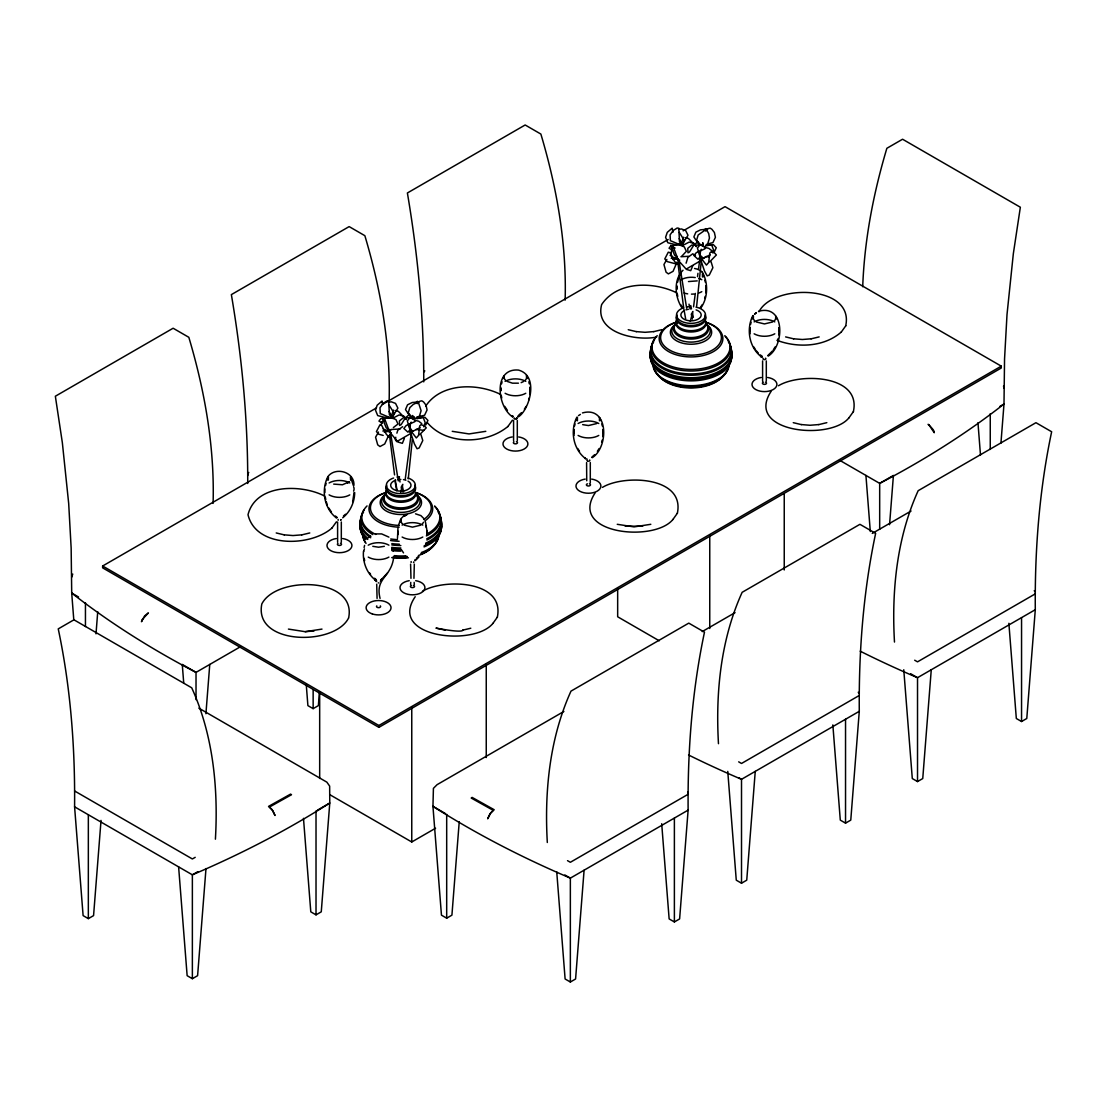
<?xml version="1.0" encoding="UTF-8"?>
<svg xmlns="http://www.w3.org/2000/svg" width="1107" height="1107" viewBox="0 0 1107 1107"><rect width="100%" height="100%" fill="white"/><g stroke="black" fill="none" stroke-linecap="round" stroke-linejoin="round"><path stroke-width="1.5" d="M680.03 275.394L680.404 273.761M661.695 823.733L669.14 918.935L674.384 921.951L679.615 918.935L688.125 810.13C687.572 750.477 692.11 690.616 704.481 632.194L688.775 623.13L570.991 691.128C549.598 738.314 544.367 791.242 547.315 842.496M832.851 724.919L840.296 820.121L845.54 823.138L850.771 820.121L859.281 711.317C858.728 651.663 863.266 591.802 875.637 533.38L859.931 524.317L742.147 592.314C720.74 639.486 715.509 692.428 718.471 743.683M1000.936 443.146L1003.994 404.041L1004.547 359.069L1007.01 314.526L1013.334 253.724L1020.35 207.23L902.565 139.233L886.859 148.296C873.437 193.268 864.442 239.762 862.713 286.727M1008.864 623.296L1016.323 718.498L1021.553 721.515L1026.784 718.498L1035.294 609.694C1034.741 550.041 1039.293 490.18 1051.65 431.758L1035.944 422.694L918.173 490.692C896.767 537.864 891.536 590.806 894.484 642.06M213.097 503.394C214.689 447.145 204.85 391.062 188.827 337.303L173.121 328.226L55.35 396.237L62.352 442.731L68.689 503.533L71.152 548.076L71.706 593.048L73.823 620.252M389.111 401.772C390.702 345.522 380.863 289.439 364.853 235.68L349.148 226.603L231.363 294.614C241.949 356.98 247.954 420.203 247.719 483.496M565.137 300.135C566.729 243.9 556.89 187.816 540.866 134.058L525.161 124.98L407.39 192.978C417.962 255.357 423.967 318.581 423.732 381.873M377.072 598.403L376.712 584.205M410.974 578.324L410.6 564.141M677.747 258.886L678.204 260.02L673.111 246.363L674.564 244.827L679.643 245.007L684.306 246.889L686.354 251.344L681.732 256.257M381.998 402.851L382.067 401.025L377.169 405.231L375.481 410.185L377.708 415.595L385.582 417.574L388.557 417.104M363.497 551.134C362.459 561.982 366.777 573.205 375.328 580.04M397.953 532.315L397.842 534.695L397.842 531.069M500.931 388.571L500.821 390.951L500.821 387.325M573.827 433.1L573.993 429.53L573.993 435.466M676.958 286.948L676.847 289.328L676.847 285.703M750.02 333.844L750.006 327.907M215.408 839.189C218.356 787.921 213.125 734.993 191.719 687.807L73.948 619.809L58.242 628.887C70.599 687.309 75.138 747.17 74.584 806.809L83.108 915.614L88.339 918.63L93.569 915.614L101.028 820.412M586.738 480.77L586.585 462.532M354.074 492.546L352.676 501.665M354.697 492.56C354.558 502.26 350.282 511.725 342.713 517.813M529.796 394.507L530.059 387.325M602.803 436.656L603.052 429.461L603.052 433.1M705.809 292.885L706.072 285.703M778.816 335.034L779.079 327.838M337.607 542.25L337.607 521.992M341.316 521.992L341.316 542.25M410.6 584.399L410.766 582.379M414.322 564.141L413.949 578.324M513.579 440.655L513.579 420.397M517.301 420.397L517.301 440.655M590.294 462.532L590.294 482.804M762.598 381.182L762.598 360.91M766.307 360.91L766.307 381.182M96.005 633.841L97.734 611.742M205.916 713.738L209.763 664.435M205.985 868.58L197.6 975.682L192.369 978.699L187.138 975.682L178.614 866.878M319.439 692.027L318.373 705.629L313.143 708.646L307.898 705.629L306.307 685.219M459.239 821.657L451.919 915.157L446.688 918.173L441.458 915.157L432.948 806.353L433.418 788.35L437.085 784.669L563.892 711.455M584.095 870.199L575.585 978.989L570.354 982.02L565.11 978.989L556.738 871.887M755.251 771.385L746.741 880.176L741.51 883.206L736.266 880.176L727.756 771.385M889.558 524.732L893.418 475.443L879.678 483.372L839.521 460.194M931.264 669.749L922.754 778.553L917.523 781.57L912.293 778.553L903.769 669.749M412.344 418.958L412.648 415.512L413.049 418.847L414.668 420.286L418.709 421.2L421.767 423.621M702.447 246.086L702.751 242.641L703.153 245.975L704.772 247.415L708.812 248.328L711.87 250.749M408.262 478.847L412.33 439.479M696.635 306.182L701.769 256.533M71.706 577.204L72.73 574.049M247.719 475.581L247.83 474.488M381.251 424.977L381.652 421.961L384.157 420.494M405.19 479.483L411.14 434.248M671.16 253.614L671.755 249.103M693.549 306.819L695.321 293.41M697.521 276.653L697.963 273.304M698.406 269.956L700.164 256.547M521.148 382.648L523.528 381.528M397.994 527.472L397.482 538.334M404.359 438.441L402.367 443.34L398.036 442.053L390.425 432.962M692.733 265.777L690.726 270.675L686.409 269.388L675.602 257.377L671.229 258.374M395.78 437.251L395.324 439.631L396.721 441.624L410.863 433.404L409.465 431.412M393.538 558.412C390.633 577.923 374.955 577.965 380.061 598.403M325.596 485.461L326.081 483.385M364.106 547.536L364.59 545.377M501.582 383.852L502.052 381.79M528.648 400.07L529.118 398.022M574.575 426.001L575.045 423.939M577.411 417.45L577.411 420.785M599.468 420.785L599.468 417.45L600.866 420.646M601.654 442.219L602.125 440.171M677.595 282.23L679.034 276.875M702.488 277.027L702.488 273.692L703.886 276.875M704.675 298.447L705.145 296.399M750.601 324.379L751.072 322.303M777.668 340.596L778.138 338.548M388.391 435.992L384.71 443.976L380.005 446.55L377.722 444.862L375.577 437.21L378.497 432.048M677.124 261.902L673.07 271.312L668.365 273.886L666.082 272.184L663.937 264.531L666.871 259.384M400.596 492.56L402.851 484.326M690.256 321.348L692.954 311.454M516.277 418.488L516.775 417.92L516.443 418.833M398.478 525.313L400.859 518.809L404.027 515.613M348.622 617.955C357.16 577.065 276.197 575.46 261.819 603.965C253.351 645.423 334.411 646.087 348.525 618.107M497.32 617.236C505.207 580.22 443.658 578.324 422.445 591.29M677.346 513.302C685.219 476.287 623.684 474.391 602.471 487.371M845.693 325.915C854.756 284.956 773.309 283.198 758.987 311.773M853.359 411.679C861.647 374.83 799.683 372.658 778.484 385.748M396.887 433.155L397.787 430.236L402.644 426.679M686.105 263.189L687.89 257.364L692.747 253.807L695.473 255.703M340.638 519.93L340.901 519.737M423.787 426.818L425.185 422.639L423.234 417.408L417.394 418.571M712.617 252.756L713.558 249.974L711.607 244.744L705.768 245.906L707.899 243.208L709.449 238.005L708.715 233.605L707.069 230.699L705.062 230.159L698.171 234.988L696.607 240.191L700.869 245.173L702.862 245.699M390.882 417.242L393.497 410.06M680.985 244.37L683.6 237.189M411.167 422.127L409.41 426.901L412.468 431.398L420.107 427.8M701.271 249.255L699.513 254.029L702.571 258.526L710.21 254.928M327.035 480.106L328.433 476.909L328.364 480.106M400.042 522.255C402.644 515.544 399.752 522.559 402.519 523.846M503.021 378.497C505.622 371.8 502.73 378.815 505.498 380.102M576.872 417.145C570.008 430.692 573.066 448.847 585.202 458.367M576.014 420.646L577.384 417.533M752.843 315.592C746.049 329.139 749.107 347.238 761.215 356.745M752.04 319.024L753.41 315.91L753.369 319.024L754.517 320.629M142.429 619.311L141.475 621.733L144.602 615.976L148.407 612.904L142.457 619.325M415.36 420.397L414.738 421.725L406.214 425.503L403.847 428.451L407.916 432.159L409.964 429.876L409.59 424.299L410.379 425.683M380.393 581.258L380.863 580.359M347.584 483.081L349.411 481.711L342.45 484.769L333.691 484.105M425.766 424.977L427.911 420.425L424.977 417.311L416.246 417.768M248.176 473.436L248.743 472.426M424.202 371.814L424.756 370.803M350.559 480.106L350.49 476.909L353.327 485.461M414.751 560.28L415.263 559.478M415.277 560.654L418.958 556.918M517.73 416.536L518.27 415.678M518.256 416.91C529.035 410.6 539.842 375.896 518.519 370.084C493.21 367.732 496.808 406.573 512.624 416.91M382.565 423.068L378.968 421.117L380.739 418.667L391.795 417.699L397.897 408.137L395.531 403.391L391.338 401.827L388.446 402.201M679.228 238.6L681.372 242.876L679.269 244.675L681.898 244.827L688 235.265L685.634 230.519L681.442 228.955L678.563 229.329M677.097 264.186L674.62 261.487L670.026 252.645L668.282 252.188L664.795 258.927L667.272 261.626L677.097 264.186L679.684 260.131L676.308 258.429L672.724 259.564M524.372 409.147L526.171 406.352M597.365 451.296L599.164 448.501M700.385 307.525L702.184 304.729M700.883 307.94C707.83 297.963 708.342 284.264 703.07 273.443M773.392 349.674L775.191 346.878M391.781 417.685L394.41 413.644L389.166 405.273M681.884 244.813L684.513 240.773L679.269 232.401M493.168 810.296L489.861 814.019L487.689 818.806L490.678 812.981L494.192 809.729L472.135 797.414L471.195 798.036L493.279 810.366M324.683 496.088C301.422 483.953 255.745 483.634 248.01 514.727C255.966 548.297 310.361 546.969 331.92 528.067M427.399 422.694C446.356 445.263 486.042 444.64 507.947 426.444M415.208 596.715C387.27 637.549 474.266 646.917 492.947 623.338M595.123 492.906C567.933 534.197 654.555 542.651 672.959 519.404M776.962 340.319C797.607 348.096 824.092 347.141 841.306 332.017M771.136 391.283C743.959 432.574 830.582 441.029 848.972 417.782M331.837 528.205L336.417 521.812M425.628 406.2C441.319 382.524 477.601 383.008 500.71 394.466M422.404 523.846L423.552 522.255M525.382 380.102L526.531 378.511L526.475 375.315L527.859 378.497M387.505 572.969L381.362 579.542M507.85 426.582L512.43 420.19M492.85 623.476L497.43 617.083M774.402 320.629C777.197 319.217 774.25 312.409 776.879 319.024M672.862 519.543L677.442 513.15M841.209 332.155L845.803 325.762M848.875 417.92L853.469 411.527M419.678 434.664L426.264 427.842L424.576 425.96L421.047 424.659L419.678 425.987L418.557 435.383L416.343 437.943L411.832 432.145L413.188 430.803M772.465 350.961L767.815 355.555M390.826 430.028L389.387 431.564L389.83 432.685L384.752 419.041L386.191 417.505L391.269 417.685L395.946 419.567L397.98 424.009L393.345 427.579M518.809 415.042L521.535 412.634M591.802 457.177L594.528 454.783M592.231 457.703C609.03 447.159 608.739 405.563 582.476 412.925M768.244 356.08C784.891 345.675 785.098 303.664 758.503 311.302M415.692 402.934L417.311 401.329L418.737 401.924L412.219 402.505L407.542 404.802L405.494 409.59L410.143 416.536L414.101 417.007M704.052 230.27L705.671 228.665L707.096 229.26L700.579 229.827L695.902 232.124L693.868 236.926L698.503 243.872M709.781 261.792L716.367 254.97L714.679 253.088L711.151 251.787L709.795 253.116L708.674 262.511L706.446 265.071L701.935 259.273L706.266 256.506L709.421 256.921M417.228 403.668L419.885 401.218L421.822 400.831L423.566 401.952L426.029 405.176L427.053 409.991L424.576 415.263L416.744 417.076M705.588 230.989L708.259 228.554L710.196 228.167L711.926 229.287L714.402 232.512L715.413 237.313L712.936 242.585L707.498 244.01M343.447 516.014L345.55 514.229M416.44 558.163L418.557 556.378M409.452 414.516L405.439 417.768L401.121 424.673L399.599 425.475L399.392 420.978L403.405 417.726L412.454 417.837L413.963 417.035M697.825 241.852L693.812 245.104L689.481 252.009L687.973 252.811L687.765 248.314L691.778 245.062L700.814 245.173M686.824 268.752L700.966 260.532L699.569 258.54M683.033 270.246C673.236 279.684 674.869 297.257 682.023 307.94M929.23 425.226L934.225 432.726C935.069 429.585 924.58 421.712 929.313 425.171M683.144 230.851L725.03 206.663L1001.282 366.154L1001.282 368.008L378.885 727.354L102.633 567.849L102.633 566.009L376.435 407.93M382.413 404.47L668.185 239.486M240.634 646.626L196.022 672.378L182.268 664.435L183.734 683.144M102.633 566.009L378.885 725.5L1001.282 366.154M195.206 857.33L192.369 858.963L74.584 790.965M999.87 406.421L1003.994 404.041A931.125 537.587 0 0 1 879.678 483.372L879.678 529.354M197.862 871.638L192.369 874.821L74.584 806.809M317.405 810.186L329.775 803.032L329.651 786.108L326.856 782.151L198.831 708.134M702.225 631.585L735.048 612.641M872.274 533.408L911.061 511.019M330.066 794.826L411.762 841.984L435.591 828.216M303.484 818.336L310.79 911.836L316.021 914.852L321.265 911.836L329.775 803.032A931.125 537.587 0 0 1 192.369 874.821L192.369 978.699M688.125 794.286L570.354 862.284L567.517 860.651M859.281 695.473L741.51 763.47L738.673 761.837M1035.294 593.85L917.523 661.848L914.686 660.215M688.125 810.13L570.354 878.128A931.125 537.587 0 0 1 432.948 806.353L445.318 813.493M859.281 711.317L741.51 779.314A931.125 537.587 0 0 1 688.568 755.002M1035.294 609.694L917.523 677.692A931.125 537.587 0 0 1 860.194 651.179M269.555 806.989L291.515 794.715L290.574 794.106L268.531 806.408L272.101 809.632L275.034 815.499L272.806 810.739L269.444 807.045M682.382 245.588L689.204 242.087L694.075 243.388L696.524 246.681L688.457 238.489L685.219 237.631M392.279 418.46L399.101 414.959L403.958 416.26L406.421 419.553L398.354 411.361L395.116 410.503M772.617 321.971L764.453 323.922L756.302 321.971M596.604 423.594L588.44 425.545L582.669 424.645M420.618 525.188L412.468 527.14L404.304 525.188M485.807 431.329L469.022 433.93L452.237 431.329M819.166 336.902L811.071 338.839M309.78 532.951L301.685 534.889M826.832 422.666L818.737 424.604M321.999 629.094L305.214 631.696L288.429 629.094M650.819 524.303L634.034 526.89L617.249 524.303M470.793 628.222L462.698 630.16M384.35 432.228L387.948 431.107L391.325 432.795L388.737 436.864L386.26 434.165L381.652 425.309L379.922 424.853L376.435 431.592L378.912 434.29L383.174 435.411M697.23 280.887L688.471 281.552M653.725 331.643L662.041 329.637M384.337 546.318L378.566 547.218L372.796 546.318M382.87 431.052L387.242 430.042L389.526 431.73M678.66 244.246L675.685 244.702L667.812 242.737L665.584 237.313L667.272 232.359L672.17 228.153L672.89 232.345M674.205 245.353L670.842 245.796L669.071 248.245L672.669 250.196M642.669 526.24L625.234 526.185M653.836 331.602L645.035 332.308L636.234 331.602M656.603 337.068C636.456 341.274 594.141 332.958 601.641 304.577C617.346 280.901 653.614 281.386 676.723 292.843M811.182 338.797L802.381 339.503L793.581 338.797M518.422 383.174L512.458 383.174L507.283 381.445M818.848 424.562L810.047 425.268L801.247 424.562M301.81 534.847L292.995 535.553L284.195 534.847M375.481 533.906L381.652 533.906L388.889 537.116M305.214 631.654L314.014 630.99M462.823 630.118C461.661 634.242 416.993 623.891 445.374 630.174M680.902 256.741L688.443 256.298M391.034 429.502L400.07 428.976M706.072 245.021L713.351 244.633L716.271 247.747L714.126 252.299L711.843 251.566M414.502 418.377L417.27 418.557L419.525 415.886L421.089 410.683L418.695 403.363L416.702 402.823L413.298 404.387L409.811 407.653L408.248 412.869L412.496 417.837M675.145 248.051L673.153 247.885L670.759 245.353L674.578 255.191L677.346 256.672M793.691 338.839L785.596 336.902M636.345 331.643L628.25 329.706M801.357 424.604L793.262 422.666M284.319 534.889L276.224 532.951M416.163 429.378L424.036 430.388M412.579 418.391L409.701 417.976L407.334 420.923L409.964 429.876L412.579 431.426L410.476 432.27L414.392 443.907L417.076 448.764L419.179 447.934L422.777 440.558L421.02 434.747M694.546 268.461L697.424 269.153M415.54 513.828L420.895 515.613L424.036 518.74M388.986 429.336L386.218 427.869L382.399 418.017L384.779 420.549M910.646 673.72L917.523 677.692L917.523 781.57M659.246 640.787L617.664 616.779L617.664 589.159M738.756 777.723L741.51 779.314L741.51 883.206M564.847 874.959L570.354 878.128L570.354 982.02M78.569 597.019L71.706 593.048A931.125 537.587 0 0 0 196.022 672.378L196.022 699.624M670.067 255.33L675.92 258.913M383.16 428.893L387.547 431.578M699.887 270.246L701.783 271.672M760.481 354.932L761.658 356.246M335.476 516.014L336.666 517.329M374.595 578.228L375.771 579.542M756.455 350.961L758.364 353.161M701.838 271.713L703.028 273.374M512.61 415.678L513.15 416.536M507.435 410.434L504.709 406.352M331.45 512.029L328.737 507.947M369.641 572.969L370.568 574.256M336.127 517.689L336.224 517.813C324.088 508.293 321.03 490.152 327.893 476.605C335.31 466.587 354.697 471.61 353.936 485.323M671.7 256.229L673.153 258.457M753.729 346.878L755.528 349.674M680.736 304.729L682.535 307.525M577.716 448.501L579.514 451.296M401.73 550.096L403.529 552.891M761.63 356.205L762.169 357.063M375.231 579.902L376.2 581.59M700.482 252.811L699.693 251.427L700.053 256.976L698.019 259.287L693.951 255.579L696.317 252.631L704.841 248.867L705.463 247.525L702.682 245.519L699.804 245.104L697.438 248.051L700.067 257.004L702.682 258.554L700.593 259.398L704.495 271.035L707.179 275.906L709.283 275.062L712.88 267.686L711.123 261.875M1034.27 590.612L1034.837 591.678M858.257 692.235L858.824 693.3M376.283 580.359L376.754 581.258M389.124 411.472L391.269 415.748M578.491 415.623L580.359 414.419M586.807 458.755L587.208 459.986A1.425 0.816 0 0 0 587.208 460.816M1003.537 386.052L1003.994 388.197M326.247 501.665L327.298 504.917M687.668 792.114L688.014 793.193M425.448 521.964L427.703 534.709M704.841 280.168L705.325 282.23M688.997 304.148L690.131 309.13M691.266 314.097L692.401 319.079M601.834 423.939L602.305 426.001M528.828 381.79L529.298 383.852M425.849 525.534L426.32 527.61M398.894 477.02L400.028 482.002M401.163 486.969L402.298 491.951M690.754 305.56L691.501 308.922M692.249 312.299L693.356 317.349M402.145 485.17L403.626 491.909M677.332 294.061L677.775 296.399M501.305 395.683L501.762 398.022M364.217 558.329L364.66 560.668M325.333 497.278L325.776 499.617M395.227 482.306L396.749 490.733M683.863 308.881L685.648 318.871M395.199 479.885L396.984 489.875M679.048 261.141L686.658 308.244M390.688 433.819L398.299 480.922M678.051 263.992L683.572 307.22M389.47 434.996L394.562 474.903M977.965 422.736L980.484 455.046M865.923 475.443L870.31 531.54M414.156 582.379L414.322 584.399M778.913 327.907L779.079 331.477M705.906 285.758L706.072 289.328M529.893 387.381L530.059 390.951M426.915 531.125L427.081 534.695L427.081 531.069M1021.553 617.637L1021.553 721.515M990.253 413.686L990.253 449.442M845.54 719.259L845.54 823.138M784.24 494.013L784.24 569.967M749.84 327.838L749.84 331.477M709.753 535.304L709.753 628.513M674.384 818.073L674.384 921.951M486.25 664.325L486.25 757.548M446.688 814.295L446.688 918.173M411.762 707.345L411.762 841.984M378.885 725.5L378.885 727.354M324.849 488.92L324.849 492.546M319.674 692.152L319.674 778.47M316.021 810.974L316.021 914.852M313.143 689.91L313.143 708.646M88.339 814.752L88.339 918.63M85.447 602.692L85.447 626.534M340.831 519.64A1.425 0.816 0 0 1 340.693 520.262M338.23 520.262A1.425 0.816 0 0 1 338.23 519.446M353.576 486.734A14.612 8.441 0 0 1 353.576 491.107M349.798 494.884A14.612 8.441 0 0 1 329.125 494.884M329.125 482.956A14.612 8.441 0 0 1 349.798 482.956M340.486 543.246A2.048 1.176 0 0 1 341.136 544.948A2.048 1.176 0 0 1 338.147 545.184A2.048 1.176 0 0 1 338.022 543.44M342.686 538.542A12.468 7.196 0 0 1 349.674 549.625A12.468 7.196 0 0 1 329.249 549.625A12.468 7.196 0 0 1 336.237 538.542M378.94 582.863A1.425 0.816 0 0 1 378.207 582.863M388.903 557.098A14.612 8.441 0 0 1 368.23 557.098M363.954 551.134A14.612 8.441 0 0 1 364.452 548.947M368.23 545.17A14.612 8.441 0 0 1 388.903 545.17M392.681 548.947A14.612 8.441 0 0 1 393.179 551.134M380.338 605.903A2.048 1.176 0 0 1 378.566 607.674A2.048 1.176 0 0 1 376.795 605.903M413.838 561.789A1.425 0.816 0 0 1 413.465 562.577M411.223 562.411A1.425 0.816 0 0 1 411.223 561.595M422.791 537.033A14.612 8.441 0 0 1 402.132 537.033M402.132 525.105A14.612 8.441 0 0 1 422.791 525.105M413.478 585.395A2.048 1.176 0 0 1 414.032 587.18A2.048 1.176 0 0 1 410.891 587.18A2.048 1.176 0 0 1 411.444 585.395M415.692 580.691A12.468 7.196 0 0 1 422.666 591.761A12.468 7.196 0 0 1 402.256 591.761A12.468 7.196 0 0 1 409.23 580.691M701.796 291.667A14.612 8.441 0 0 1 698.766 293.009M694.006 294.005A14.612 8.441 0 0 1 691.46 294.13M687.682 293.853A14.612 8.441 0 0 1 684.154 293.009M681.123 279.725A14.612 8.441 0 0 1 695.238 277.553M698.766 278.383A14.612 8.441 0 0 1 701.796 279.725M765.463 358.198A1.425 0.816 0 0 1 765.546 359.305A1.425 0.816 0 0 1 763.636 359.457A1.425 0.816 0 0 1 763.221 358.364M774.789 333.802A14.612 8.441 0 0 1 754.13 333.802M754.13 321.874A14.612 8.441 0 0 1 774.789 321.874M765.477 382.178A2.048 1.176 0 0 1 766.03 383.949A2.048 1.176 0 0 1 762.889 383.949A2.048 1.176 0 0 1 763.429 382.178M767.677 377.473A12.468 7.196 0 0 1 774.665 388.543A12.468 7.196 0 0 1 754.254 388.543A12.468 7.196 0 0 1 761.229 377.473M589.671 459.986A1.425 0.816 0 0 1 587.734 461.107M598.776 435.438A14.612 8.441 0 0 1 578.103 435.438M578.103 423.497A14.612 8.441 0 0 1 598.776 423.497M589.464 483.801A2.048 1.176 0 0 1 590.003 485.572A2.048 1.176 0 0 1 586.876 485.572A2.048 1.176 0 0 1 587.416 483.801M591.664 479.096A12.468 7.196 0 0 1 598.652 490.166A12.468 7.196 0 0 1 578.228 490.166A12.468 7.196 0 0 1 585.216 479.096M516.678 417.851A1.425 0.816 0 0 1 514.727 418.972M514.202 418.667A1.425 0.816 0 0 1 514.202 417.851M525.77 393.289A14.612 8.441 0 0 1 505.11 393.289M505.11 381.348A14.612 8.441 0 0 1 525.77 381.348M516.457 441.651A2.048 1.176 0 0 1 517.121 443.353A2.048 1.176 0 0 1 514.118 443.575A2.048 1.176 0 0 1 513.994 441.831M518.671 436.947A12.468 7.196 0 0 1 525.645 448.017A12.468 7.196 0 0 1 505.235 448.017A12.468 7.196 0 0 1 512.209 436.947M726.178 371.772A36.406 21.019 0 0 1 691.017 387.339A36.406 21.019 0 0 1 655.856 371.772M728.295 341.703A40.35 23.302 0 0 1 691.017 373.917A40.35 23.302 0 0 1 653.739 341.703M724.269 374.208A35.12 20.272 0 0 1 691.017 387.976A35.12 20.272 0 0 1 657.766 374.208M729.305 363.594A38.288 22.098 0 0 1 693.522 385.651A38.288 22.098 0 0 1 653.061 366.486M725.348 336.68A39.644 22.887 0 0 1 692.304 370.997A39.644 22.887 0 0 1 655.469 337.995M705.159 314.872A14.64 8.455 0 0 1 691.017 325.513A14.64 8.455 0 0 1 676.875 314.872M706.944 322.607A31.854 18.39 0 0 1 715.426 350.352A31.854 18.39 0 0 1 666.622 350.352A31.854 18.39 0 0 1 675.09 322.607M730.482 349.189A40.862 23.593 0 0 1 691.017 378.885A40.862 23.593 0 0 1 651.553 349.189M731.367 353.175A40.71 23.496 0 0 1 693.674 379.701A40.71 23.496 0 0 1 650.307 356.246M730.537 347.972A40.904 23.621 0 0 1 691.017 377.695A40.904 23.621 0 0 1 651.497 347.972M705.242 316.076A14.723 8.496 0 0 1 691.017 326.773A14.723 8.496 0 0 1 676.806 316.076M705.975 322.026A14.958 8.635 0 0 1 689.066 330.592A14.958 8.635 0 0 1 676.571 319.798M705.616 320.988A15.111 8.718 0 0 1 691.017 331.975A15.111 8.718 0 0 1 676.419 320.988M728.364 367.649A37.666 21.753 0 0 1 691.017 386.564A37.666 21.753 0 0 1 653.67 367.649M731.519 357.464A40.502 23.385 0 0 1 691.017 380.85A40.502 23.385 0 0 1 650.515 357.464M705.74 323.881A19.22 11.098 0 0 1 703.789 339.296A19.22 11.098 0 0 1 677.041 338.631A19.22 11.098 0 0 1 677.429 323.175M696.095 309.891A10.171 5.867 0 0 1 699.347 318.346A10.171 5.867 0 0 1 684.486 319.466A10.171 5.867 0 0 1 683.835 310.832M685.939 309.891A10.171 5.867 0 0 1 688.388 309.31M724.808 335.642A39.022 22.527 0 0 1 691.017 369.434A39.022 22.527 0 0 1 657.226 335.642M706.155 323.922A17.477 10.088 0 0 1 691.017 339.06A17.477 10.088 0 0 1 675.879 323.922M706.211 322.428A30.401 17.546 0 0 1 714.306 348.899A30.401 17.546 0 0 1 667.729 348.899A30.401 17.546 0 0 1 675.823 322.428M705.616 323.881A20.646 11.914 0 0 1 706.031 340.486A20.646 11.914 0 0 1 677.29 341.219A20.646 11.914 0 0 1 675.215 324.655M695.971 307.109A14.502 8.372 0 0 1 703.139 319.577A14.502 8.372 0 0 1 680.473 320.726A14.502 8.372 0 0 1 683.766 307.718M687.267 306.888A14.502 8.372 0 0 1 689.758 306.639M705.574 323.023A16.799 9.7 0 0 1 691.017 337.58A16.799 9.7 0 0 1 676.46 323.023M730.177 345.771A40.544 23.413 0 0 1 691.017 375.245A40.544 23.413 0 0 1 651.857 345.771M416.758 492.892A31.854 18.39 0 0 1 424.77 520.954M399.17 527.181A31.854 18.39 0 0 1 369.863 513.122A31.854 18.39 0 0 1 384.904 492.892M386.122 494.165A19.22 11.098 0 0 0 387.644 509.372A19.22 11.098 0 0 0 414.018 509.372A19.22 11.098 0 0 0 415.554 494.165A20.646 11.914 0 0 1 415.429 511.019A20.646 11.914 0 0 1 386.232 511.019A20.646 11.914 0 0 1 386.232 494.179M408.013 481.116A10.171 5.867 0 0 1 407.362 489.764A10.171 5.867 0 0 1 392.501 488.63A10.171 5.867 0 0 1 395.752 480.175M398.202 479.594A10.171 5.867 0 0 1 400.831 479.4M403.46 479.594A10.171 5.867 0 0 1 405.909 480.175M416.038 492.712A30.401 17.546 0 0 1 423.677 519.487M399.253 525.438A30.401 17.546 0 0 1 371.274 512.001A30.401 17.546 0 0 1 385.637 492.712M435.162 506.964A39.644 22.887 0 0 1 426.32 535.926M399.115 541.268A39.644 22.887 0 0 1 390.577 540.507M372.796 534.584A39.644 22.887 0 0 1 364.203 509.649M408.082 478.016A14.502 8.372 0 0 1 411.942 490.65A14.502 8.372 0 0 1 389.719 490.65A14.502 8.372 0 0 1 393.58 478.016M397.081 477.172A14.502 8.372 0 0 1 399.572 476.923M415.388 493.307A16.799 9.7 0 0 1 403.031 507.781A16.799 9.7 0 0 1 384.599 495.645M415.969 494.206A17.477 10.088 0 0 1 400.831 509.345A17.477 10.088 0 0 1 385.693 494.206M440.295 519.474A40.862 23.593 0 0 1 425.711 544.298M400.831 549.169A40.862 23.593 0 0 1 391.726 548.574M367.773 539.441A40.862 23.593 0 0 1 361.366 519.474M434.622 505.927A39.022 22.527 0 0 1 428.423 533.117M397.441 539.635A39.022 22.527 0 0 1 390.729 538.957M375.743 534.446A39.022 22.527 0 0 1 367.04 505.927M415.056 486.36A14.723 8.496 0 0 1 400.831 497.057A14.723 8.496 0 0 1 386.62 486.36M414.973 485.157A14.64 8.455 0 0 1 400.831 495.798A14.64 8.455 0 0 1 386.689 485.157M437.154 537.974A36.406 21.019 0 0 1 435.992 542.056M435.3 543.357A36.406 21.019 0 0 1 420.646 554.247M407.155 557.305A36.406 21.019 0 0 1 392.943 557.125M438.178 537.933A37.666 21.753 0 0 1 421.338 553.348M407.376 556.517A37.666 21.753 0 0 1 394.286 556.517M366.03 543.426A37.666 21.753 0 0 1 363.248 536.521M439.119 533.878A38.288 22.098 0 0 1 421.393 552.531M405.826 555.797A38.288 22.098 0 0 1 394.175 555.645M365.462 542.347A38.288 22.098 0 0 1 362.875 536.77M441.347 527.748A40.502 23.385 0 0 1 424.064 546.913M400.831 551.134A40.502 23.385 0 0 1 391.809 550.553M365.753 539.441A40.502 23.385 0 0 1 360.328 527.748M441.541 526.531A40.71 23.496 0 0 1 424.175 545.793M400.831 550.041A40.71 23.496 0 0 1 391.767 549.446M365.587 538.279A40.71 23.496 0 0 1 360.135 526.531M440.351 518.256A40.904 23.621 0 0 1 425.738 543.108M400.831 547.979A40.904 23.621 0 0 1 391.712 547.384M367.732 538.251A40.904 23.621 0 0 1 361.311 518.256M440.005 516.056A40.544 23.413 0 0 1 426.901 540.05M400.831 545.53A40.544 23.413 0 0 1 391.795 544.935M370.707 537.781A40.544 23.413 0 0 1 361.062 517.536M438.109 511.988A40.35 23.302 0 0 1 426.776 538.735M399.336 544.174A40.35 23.302 0 0 1 391.836 543.606M370.859 536.494A40.35 23.302 0 0 1 363.553 511.988M415.941 493.528A15.111 8.718 0 0 1 398.866 502.191A15.111 8.718 0 0 1 386.232 491.273M415.789 492.324A14.958 8.635 0 0 1 398.88 500.89A14.958 8.635 0 0 1 386.385 490.083M434.082 544.492A35.12 20.272 0 0 1 418.391 555.534M408.441 557.776A35.12 20.272 0 0 1 391.74 557.568M383.036 403.446L379.978 407.75L380.282 413.548L389.277 417.353L392.335 417.422L389.401 414.848L388.695 401.121L387.076 400.886L383.036 403.446M673.139 230.574L670.081 234.878L670.385 240.676L679.394 244.481L682.438 244.55L679.504 241.976L678.799 228.25L677.18 228.014L673.139 230.574M381.694 579.099L381.099 579.916L381.694 579.099M415.706 559.962L415.706 559.962M370.444 535.926L368.673 537.462L370.444 535.926M756.344 312.631L754.573 314.167L756.344 312.631M406.726 514.797L404.387 516.014L406.726 514.797M761.92 356.62L761.339 355.804L761.92 356.62M761.464 357.091L760.841 356.219L761.464 357.091M585.451 458.713L584.828 457.841L585.451 458.713M512.444 416.564L511.821 415.692L512.444 416.564M336.929 517.689L336.348 516.872L336.929 517.689M376.034 579.916L375.453 579.099L376.034 579.916M375.577 580.386L374.955 579.514L375.577 580.386M372.339 613.942A12.468 7.196 0 0 0 391.034 607.715A12.468 7.196 0 0 0 372.339 601.488A12.468 7.196 0 0 0 372.339 613.942"/></g></svg>
